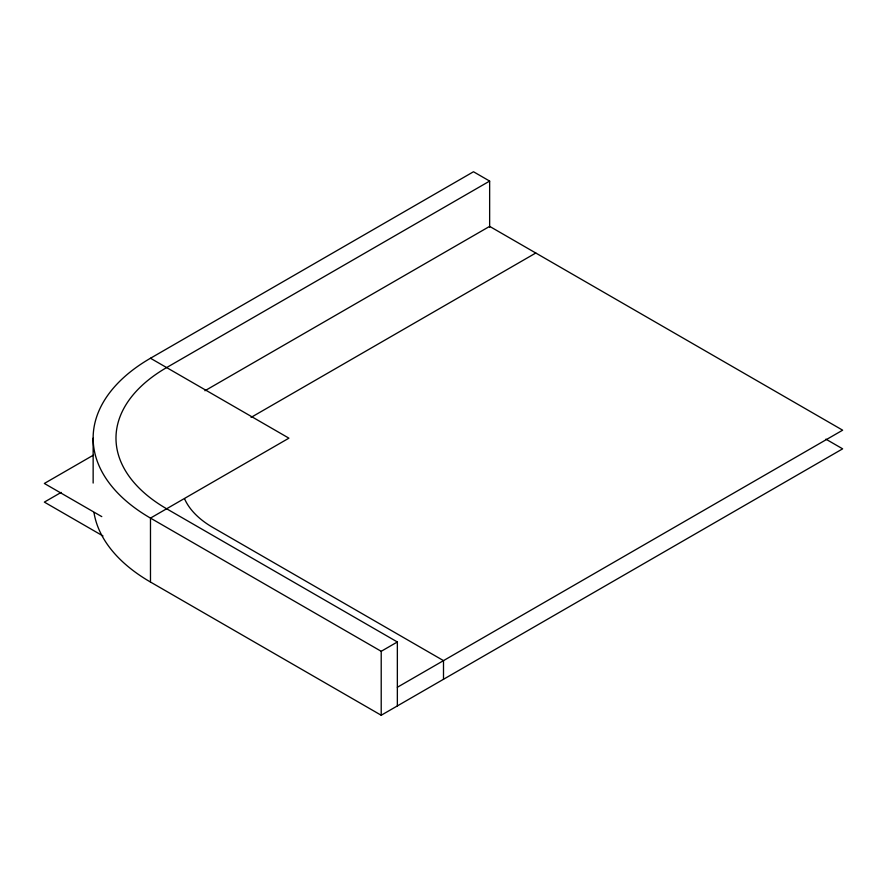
<?xml version="1.0" encoding="UTF-8"?>
<svg xmlns="http://www.w3.org/2000/svg" width="887" height="887" viewBox="0 0 887 887"><rect width="100%" height="100%" fill="white"/><g stroke="black" fill="none" stroke-linecap="round" stroke-linejoin="round"><path stroke-width="1.33" d="M825.897 439.154L842.65 448.833L381.21 715.244L150.48 582.038L150.48 518.097A195.772 113.026 0 0 1 150.48 358.248L473.492 171.756L489.646 181.081L489.646 227.338M489.646 181.081L166.634 367.573A172.932 99.843 0 0 0 166.634 508.772L397.354 641.977L397.354 705.919M93.556 455.053L44.35 483.459L101.783 516.622M204.919 390.757L489.646 226.373L842.65 430.184L397.354 687.27M61.159 492.407L44.35 502.109L102.981 535.959M251.065 417.4L535.792 253.017M150.48 358.248L288.918 438.167L150.48 518.097L381.21 651.302L397.354 641.977M443.5 679.276L443.5 660.627L212.78 527.421A107.671 62.168 0 0 1 184.618 498.926M381.21 651.302L381.21 715.244M93.146 438.167L93.146 483.06M150.48 582.038A195.772 113.026 0 0 1 94.011 512.753"/></g></svg>
